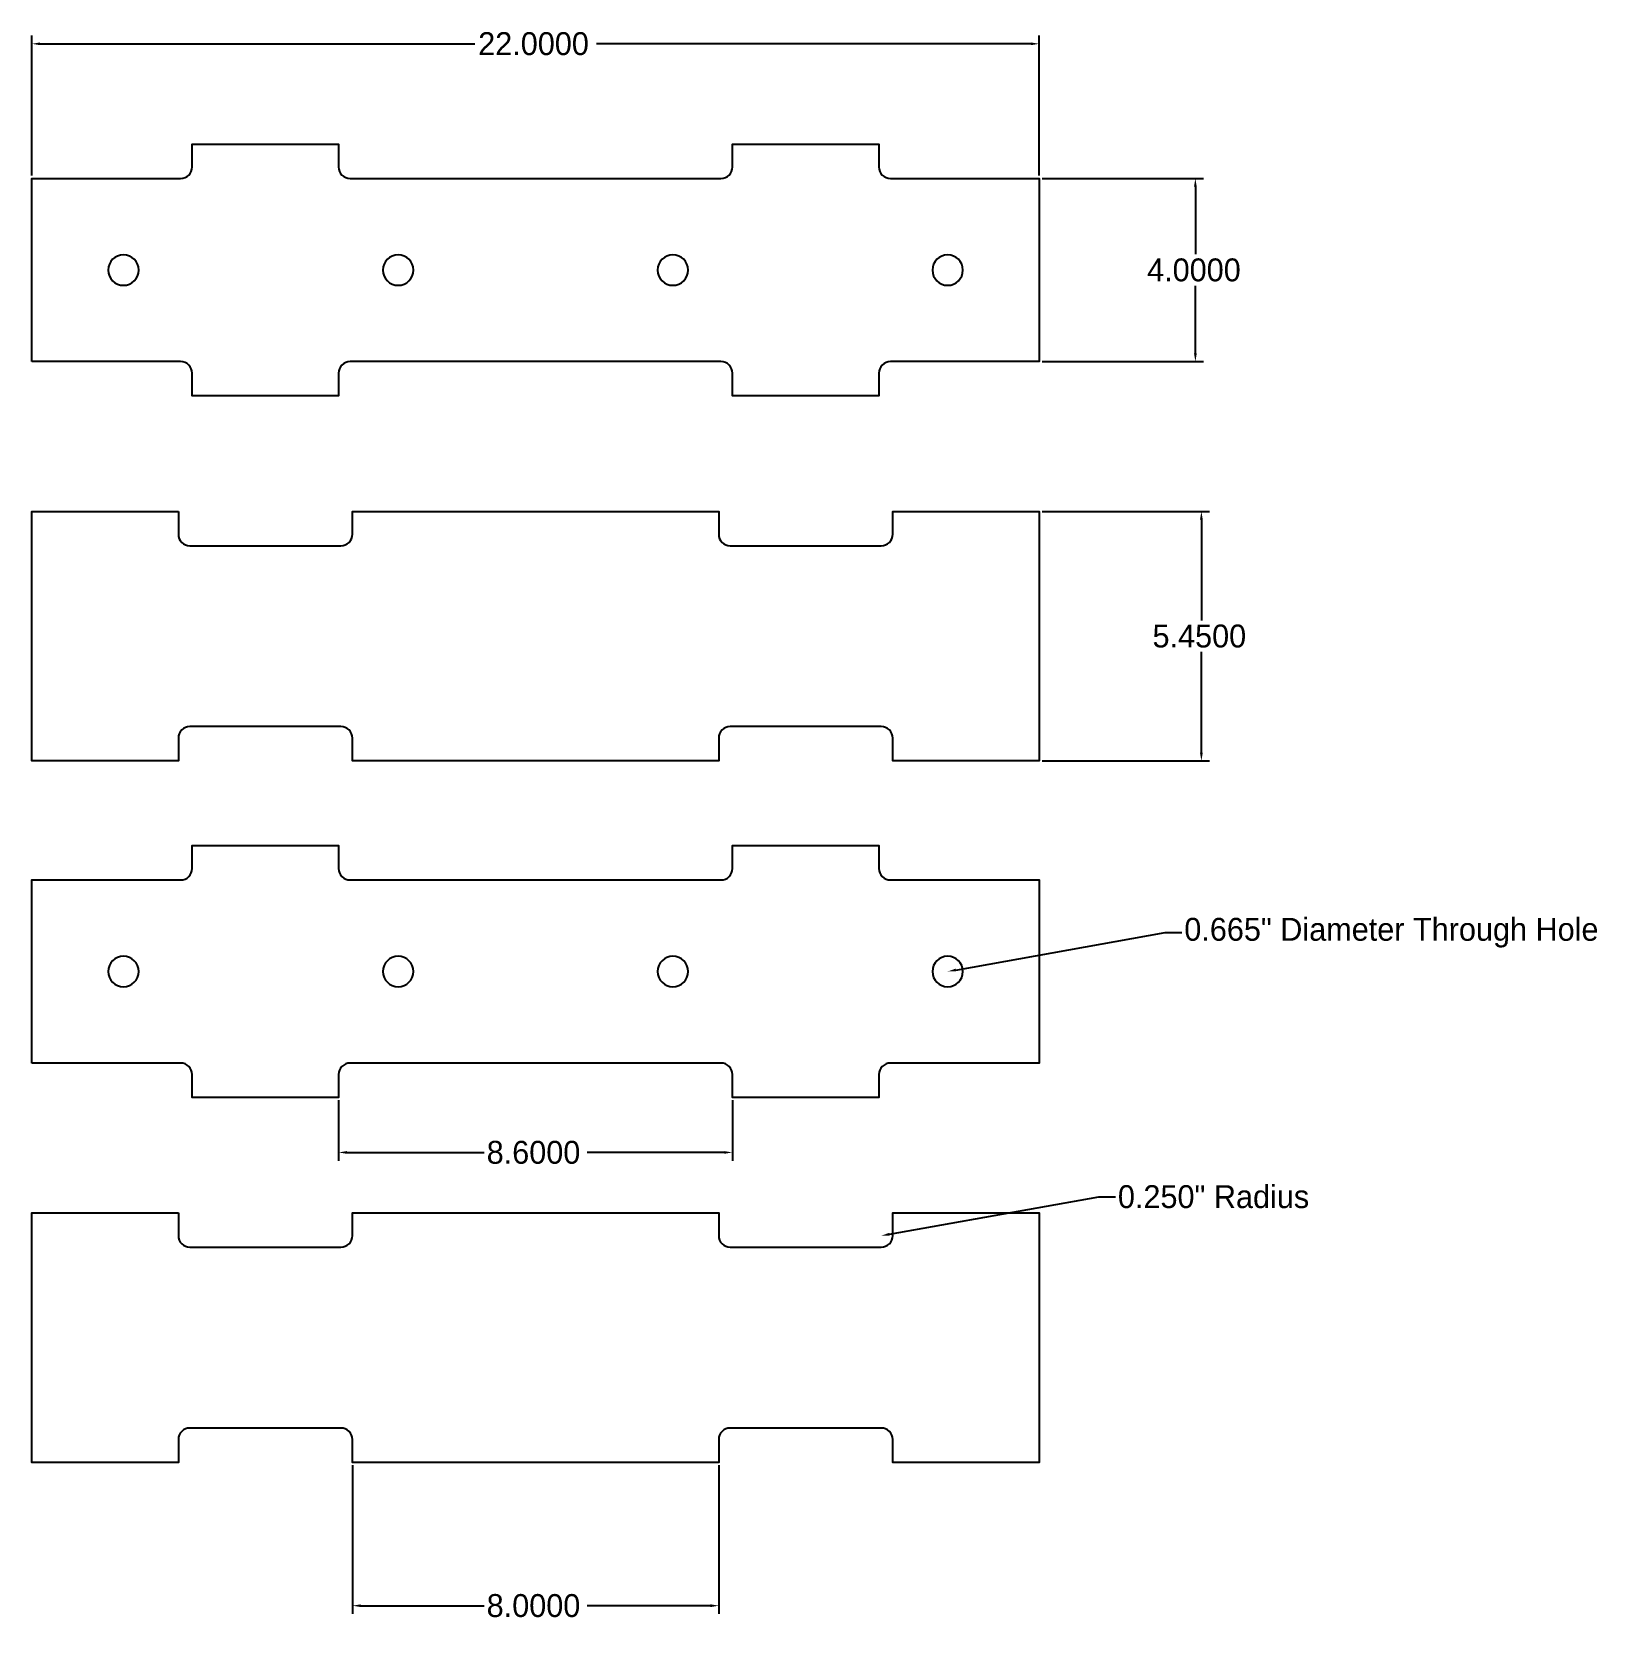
# Model space of a CAD drawing. Extents: x 2.3 to 36.5, y -1.9 to 32.9.
import ezdxf

# ---------------------------------------------------------------- set-up
doc = ezdxf.new("R2010")
doc.units = 0
doc.layers.get('0').update_dxf_attribs({"linetype": 'CONTINUOUS'})
doc.layers.get('DEFPOINTS').update_dxf_attribs({"linetype": 'CONTINUOUS'})
doc.layers.add('DRILLING', color=3, linetype='CONTINUOUS')
doc.dimstyles.get("Standard").update_dxf_attribs({"dimtxt": 0.5, "dimasz": 0.18, "dimexe": 0.18, "dimexo": 0.0625, "dimgap": 0.09, "dimtad": 0, "dimtih": 1, "dimtoh": 1, "dimzin": 0, "dimcen": 0.09, "dimazin": 3, "dimtfac": 1, "dimtofl": 0, "dimtmove": 0, "dimatfit": 3})

# ---------------------------------------------------------------- blocks, each defined once
blk = doc.blocks.new('*U7')
at = {"layer": 'DRILLING'}
blk.add_circle((0, 0), 0.333, dxfattribs=at)
blk = doc.blocks.new('*U9')
at = {"layer": 'DRILLING', "color": 0, "linetype": 'BYBLOCK'}
for p in [(-18, 0), (-12, 0), (-6, 0), (0, 0)]:
    blk.add_blockref('*U7', p, dxfattribs=at)
blk = doc.blocks.new('*U10')
at = {"layer": 'DRILLING'}
blk.add_circle((0, 0), 0.333, dxfattribs=at)
blk = doc.blocks.new('*U11')
at = {"layer": 'DRILLING', "color": 0, "linetype": 'BYBLOCK'}
for p in [(-18, 0), (-12, 0), (-6, 0), (0, 0)]:
    blk.add_blockref('*U10', p, dxfattribs=at)
blk = doc.blocks.new('*U18')
at = {"color": 0}
blk.add_text('22.0000', height=0.5, dxfattribs=at).set_placement((12.015, 32.382))
blk = doc.blocks.new('*D12')
at = {"color": 0}
for p, q in [((2.267, 29.75), (2.267, 32.808)), ((24.267, 29.75), (24.267, 32.808)), ((2.447, 32.628), (11.939, 32.628)), ((24.087, 32.628), (14.595, 32.628))]:
    blk.add_line(p, q, dxfattribs=at)
for points in [[(2.447, 32.658), (2.447, 32.598), (2.267, 32.628)], [(24.087, 32.658), (24.087, 32.598), (24.267, 32.628)]]:
    blk.add_solid(points, dxfattribs=at)
at = {"layer": 'DEFPOINTS', "color": 0}
for p in [(2.267, 32.628), (2.267, 29.687), (24.267, 29.687)]:
    blk.add_point(p, dxfattribs=at)
blk.add_blockref('*U18', (0, 0))
blk = doc.blocks.new('*U19')
at = {"color": 0}
blk.add_text('4.0000', height=0.5, dxfattribs=at).set_placement((26.623, 27.441))
blk = doc.blocks.new('*D13')
at = {"color": 0}
for p, q in [((24.33, 29.687), (27.857, 29.687)), ((27.677, 29.507), (27.677, 28.031)), ((27.677, 25.867), (27.677, 27.344)), ((24.33, 25.687), (27.857, 25.687))]:
    blk.add_line(p, q, dxfattribs=at)
for points in [[(27.647, 29.507), (27.707, 29.507), (27.677, 29.687)], [(27.647, 25.867), (27.707, 25.867), (27.677, 25.687)]]:
    blk.add_solid(points, dxfattribs=at)
at = {"layer": 'DEFPOINTS', "color": 0}
for p in [(24.267, 29.687), (24.267, 25.687), (27.677, 25.687)]:
    blk.add_point(p, dxfattribs=at)
blk.add_blockref('*U19', (0, 0))
blk = doc.blocks.new('*U20')
at = {"color": 0}
blk.add_text('5.4500', height=0.5, dxfattribs=at).set_placement((26.741, 19.446))
blk = doc.blocks.new('*D14')
at = {"color": 0}
for p, q in [((24.33, 22.417), (27.988, 22.417)), ((27.808, 22.237), (27.808, 20.036)), ((27.808, 17.147), (27.808, 19.349)), ((24.33, 16.967), (27.988, 16.967))]:
    blk.add_line(p, q, dxfattribs=at)
for points in [[(27.778, 22.237), (27.838, 22.237), (27.808, 22.417)], [(27.778, 17.147), (27.838, 17.147), (27.808, 16.967)]]:
    blk.add_solid(points, dxfattribs=at)
at = {"layer": 'DEFPOINTS', "color": 0}
for p in [(24.267, 22.417), (24.267, 16.967), (27.808, 16.967)]:
    blk.add_point(p, dxfattribs=at)
blk.add_blockref('*U20', (0, 0))
blk = doc.blocks.new('*U21')
at = {"color": 0}
blk.add_text('8.0000', height=0.5, dxfattribs=at).set_placement((12.2, -1.727))
blk = doc.blocks.new('*D15')
at = {"color": 0}
for p, q in [((9.267, 1.587), (9.267, -1.66)), ((17.267, 1.587), (17.267, -1.66)), ((9.447, -1.48), (12.144, -1.48)), ((17.087, -1.48), (14.391, -1.48))]:
    blk.add_line(p, q, dxfattribs=at)
for points in [[(9.447, -1.45), (9.447, -1.51), (9.267, -1.48)], [(17.087, -1.45), (17.087, -1.51), (17.267, -1.48)]]:
    blk.add_solid(points, dxfattribs=at)
at = {"layer": 'DEFPOINTS', "color": 0}
for p in [(9.267, 1.65), (17.267, 1.65), (17.267, -1.48)]:
    blk.add_point(p, dxfattribs=at)
blk.add_blockref('*U21', (0, 0))
blk = doc.blocks.new('*U22')
at = {"color": 0}
blk.add_text('8.6000', height=0.5, dxfattribs=at).set_placement((12.2, 8.171))
blk = doc.blocks.new('*D16')
at = {"color": 0}
for p, q in [((8.967, 9.557), (8.967, 8.238)), ((17.567, 9.557), (17.567, 8.238)), ((9.147, 8.418), (12.144, 8.418)), ((17.387, 8.418), (14.391, 8.418))]:
    blk.add_line(p, q, dxfattribs=at)
for points in [[(9.147, 8.448), (9.147, 8.388), (8.967, 8.418)], [(17.387, 8.448), (17.387, 8.388), (17.567, 8.418)]]:
    blk.add_solid(points, dxfattribs=at)
at = {"layer": 'DEFPOINTS', "color": 0}
for p in [(8.967, 9.619), (17.567, 9.619), (17.567, 8.418)]:
    blk.add_point(p, dxfattribs=at)
blk.add_blockref('*U22', (0, 0))
blk = doc.blocks.new('*U23')
at = {"linetype": 'BYBLOCK'}
blk.add_line((27.019, 13.219), (27.379, 13.219), dxfattribs=at)
blk.add_lwpolyline([(22.444, 12.401), (27.019, 13.219)], dxfattribs=at)
blk.add_solid([(22.45, 12.372), (22.267, 12.369), (22.439, 12.431)])
blk.add_text('0.665" Diameter Through Hole', height=0.5).set_placement((27.435, 13.041))
blk = doc.blocks.new('*U25')
at = {"linetype": 'BYBLOCK'}
blk.add_line((25.569, 7.45), (25.929, 7.45), dxfattribs=at)
blk.add_lwpolyline([(20.994, 6.631), (25.569, 7.45)], dxfattribs=at)
blk.add_solid([(21, 6.602), (20.817, 6.6), (20.989, 6.661)])
blk.add_text('0.250" Radius', height=0.5).set_placement((25.985, 7.203))

msp = doc.modelspace()

# ---------------------------------------------------------------- linework, layer by layer
for points in [[(2.267, 25.687), (2.267, 29.687), (5.517, 29.687, 0.414214), (5.767, 29.937), (5.767, 30.437), (8.967, 30.437), (8.967, 29.937, 0.414214), (9.217, 29.687), (17.317, 29.687, 0.414214), (17.567, 29.937), (17.567, 30.437), (20.767, 30.437), (20.767, 29.937, 0.414214), (21.017, 29.687), (24.267, 29.687), (24.267, 25.687), (21.017, 25.687, 0.414214), (20.767, 25.437), (20.767, 24.937), (17.567, 24.937), (17.567, 25.437, 0.414214), (17.317, 25.687), (9.217, 25.687, 0.414214), (8.967, 25.437), (8.967, 24.937), (5.767, 24.937), (5.767, 25.437, 0.414214), (5.517, 25.687)], [(5.467, 22.417), (5.467, 21.917, 0.414214), (5.717, 21.667), (9.017, 21.667, 0.414214), (9.267, 21.917), (9.267, 22.417), (17.267, 22.417), (17.267, 21.917, 0.414214), (17.517, 21.667), (20.817, 21.667, 0.414214), (21.067, 21.917), (21.067, 22.417), (24.267, 22.417), (24.267, 16.967), (21.067, 16.967), (21.067, 17.467, 0.414214), (20.817, 17.717), (17.517, 17.717, 0.414214), (17.267, 17.467), (17.267, 16.967), (9.267, 16.967), (9.267, 17.467, 0.414214), (9.017, 17.717), (5.717, 17.717, 0.414214), (5.467, 17.467), (5.467, 16.967), (2.267, 16.967), (2.267, 22.417)], [(2.267, 10.369), (2.267, 14.369), (5.517, 14.369, 0.414214), (5.767, 14.619), (5.767, 15.119), (8.967, 15.119), (8.967, 14.619, 0.414214), (9.217, 14.369), (17.317, 14.369, 0.414214), (17.567, 14.619), (17.567, 15.119), (20.767, 15.119), (20.767, 14.619, 0.414214), (21.017, 14.369), (24.267, 14.369), (24.267, 10.369), (21.017, 10.369, 0.414214), (20.767, 10.119), (20.767, 9.619), (17.567, 9.619), (17.567, 10.119, 0.414214), (17.317, 10.369), (9.217, 10.369, 0.414214), (8.967, 10.119), (8.967, 9.619), (5.767, 9.619), (5.767, 10.119, 0.414214), (5.517, 10.369)], [(5.467, 7.1), (5.467, 6.6, 0.414214), (5.717, 6.35), (9.017, 6.35, 0.414214), (9.267, 6.6), (9.267, 7.1), (17.267, 7.1), (17.267, 6.6, 0.414214), (17.517, 6.35), (20.817, 6.35, 0.414214), (21.067, 6.6), (21.067, 7.1), (24.267, 7.1), (24.267, 1.65), (21.067, 1.65), (21.067, 2.15, 0.414214), (20.817, 2.4), (17.517, 2.4, 0.414214), (17.267, 2.15), (17.267, 1.65), (9.267, 1.65), (9.267, 2.15, 0.414214), (9.017, 2.4), (5.717, 2.4, 0.414214), (5.467, 2.15), (5.467, 1.65), (2.267, 1.65), (2.267, 7.1)]]:
    msp.add_lwpolyline(points, format="xyb", close=True)

# ---------------------------------------------------------------- block references
for name in ['*U23', '*U25']:
    msp.add_blockref(name, (0, 0))
at = {"layer": 'DRILLING', "xscale": -1, "rotation": 180}
for name, p in [('*U9', (22.267, 27.687)), ('*U11', (22.267, 12.369))]:
    msp.add_blockref(name, p, dxfattribs=at)

# ---------------------------------------------------------------- dimensions: what is measured, and where the dimension line sits
for base, p1, p2, picture, middle in [((2.267, 32.628), (24.267, 29.687), (2.267, 29.687), '*D12', (13.267, 32.628)), ((17.567, 8.418), (8.967, 9.619), (17.567, 9.619), '*D16', (13.267, 8.418)), ((17.267, -1.48), (9.267, 1.65), (17.267, 1.65), '*D15', (13.267, -1.48))]:
    dim = msp.add_linear_dim(base=base, p1=p1, p2=p2, dimstyle='Standard')
    dim.commit()
    dim.dimension.update_dxf_attribs({"geometry": picture, "text_midpoint": middle})
for base, p1, p2, picture, middle in [((27.677, 25.687), (24.267, 29.687), (24.267, 25.687), '*D13', (27.677, 27.687)), ((27.808, 16.967), (24.267, 22.417), (24.267, 16.967), '*D14', (27.808, 19.692))]:
    dim = msp.add_linear_dim(base=base, p1=p1, p2=p2, angle=90, dimstyle='Standard')
    dim.commit()
    dim.dimension.update_dxf_attribs({"geometry": picture, "text_midpoint": middle})

doc.saveas('drawing.dxf')
